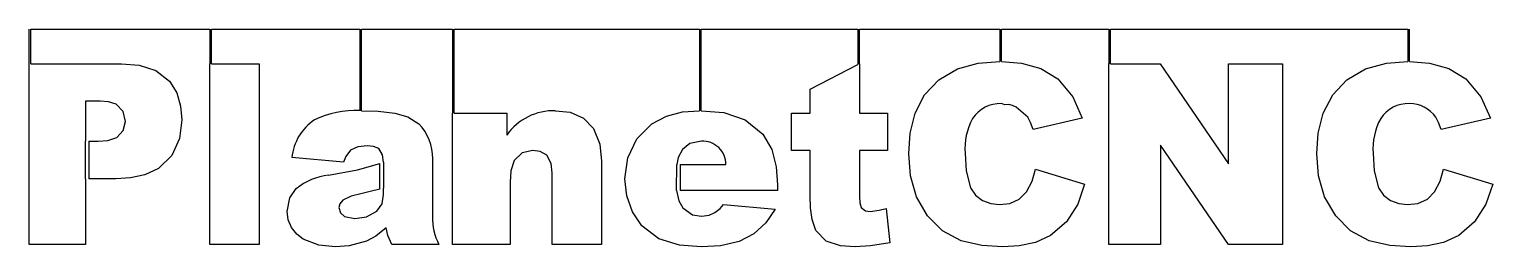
# Model space of a CAD drawing. Extents: x 0 to 425, y -63 to 0.
import ezdxf

# ---------------------------------------------------------------- set-up
doc = ezdxf.new("R2010")
doc.units = 0
doc.layers.get('0').update_dxf_attribs({"linetype": 'CONTINUOUS'})

msp = doc.modelspace()

# ---------------------------------------------------------------- linework, layer by layer
at = {"color": 7, "linetype": 'CONTINUOUS'}
for p, q in [((0, -10), (0, 0)), ((0.5, -10), (0.5, 0)), ((0.5, 0), (52.41, 0)), ((52.41, 0), (52.41, -10)), ((52.91, -10), (52.91, 0)), ((52.91, 0), (95.89, 0)), ((95.89, 0), (95.89, -23.61)), ((96.39, -23.61), (96.39, 0.01)), ((96.39, 0.01), (122.85, 0.01)), ((122.85, 0.01), (122.85, -24.29)), ((123.35, -24.29), (123.35, 0.01)), ((123.35, 0.01), (194.45, 0.01)), ((194.45, 0.01), (194.45, -23.61)), ((194.95, -23.62), (194.95, 0.01)), ((194.95, 0.01), (240.43, 0.01)), ((240.43, 0.01), (240.43, -10.26)), ((240.93, -10), (240.93, 0.01)), ((240.93, 0.01), (281.65, 0.01)), ((281.65, 0.01), (281.65, -9.32)), ((282.15, -9.32), (282.15, 0.01)), ((282.15, 0.01), (313.31, 0.01)), ((313.31, 0.01), (313.31, -10)), ((313.81, -10), (313.81, 0.01)), ((313.81, 0.01), (400.07, 0.01)), ((400.07, 0.01), (400.07, -9.32)), ((400.57, -9.32), (400.57, 0.01)), ((0, -62.41), (0, -10)), ((0.5, -10), (26.78, -10)), ((52.41, -62.41), (52.41, -10)), ((52.91, -10), (66.7, -10)), ((66.7, -10), (66.7, -62.41)), ((226.63, -17.39), (240.43, -10.26)), ((240.93, -10), (240.93, -24.29)), ((313.31, -62.41), (313.31, -10)), ((313.81, -10), (328.18, -10)), ((328.18, -10), (348.02, -38.99)), ((348.02, -38.99), (348.02, -10)), ((348.02, -10), (363.68, -10)), ((363.68, -10), (363.68, -62.41)), ((20.62, -20.89), (16.33, -20.89)), ((16.33, -20.89), (16.33, -32.46)), ((226.63, -24.29), (226.63, -17.39)), ((122.85, -62.4), (122.85, -24.29)), ((123.35, -24.29), (138.54, -24.29)), ((138.54, -24.29), (138.54, -30.68)), ((221.19, -35.18), (221.19, -24.29)), ((221.19, -24.29), (226.63, -24.29)), ((240.93, -24.29), (249.09, -24.29)), ((249.09, -24.29), (249.09, -35.18)), ((305.58, -25.82), (291.29, -29.06)), ((424, -25.82), (409.71, -29.06)), ((16.33, -43.35), (16.33, -32.46)), ((17.33, -32.46), (20.02, -32.46)), ((17.33, -32.46), (17.33, -43.35)), ((348.02, -62.41), (328.29, -33.58)), ((328.29, -33.58), (328.29, -62.41)), ((91.2, -38.58), (76.23, -37.22)), ((117.06, -37.57), (117.06, -54.33)), ((226.63, -35.18), (221.19, -35.18)), ((226.63, -48.41), (226.63, -35.18)), ((249.09, -35.18), (240.93, -35.18)), ((240.93, -35.18), (240.93, -48.5)), ((101.77, -46.36), (101.77, -38.94)), ((102.77, -38.58), (102.77, -46.07)), ((151.77, -62.41), (151.77, -41.68)), ((166.06, -38.3), (166.06, -62.41)), ((187.84, -46.75), (187.87, -39.27)), ((188.87, -39.27), (188.84, -46.75)), ((188.87, -39.27), (202.13, -39.27)), ((291.97, -40.63), (306.26, -44.92)), ((410.39, -40.63), (424.69, -44.92)), ((16.33, -43.35), (16.33, -62.41)), ((25.11, -43.35), (17.33, -43.35)), ((102.77, -47.97), (102.77, -46.07)), ((139.52, -44.31), (139.52, -62.4)), ((217.11, -45.12), (217.11, -46.75)), ((217.11, -46.75), (188.84, -46.75)), ((201.45, -50.84), (216.43, -52.2)), ((248.67, -51.96), (249.77, -61.92)), ((16.33, -62.41), (0, -62.41)), ((66.7, -62.41), (52.41, -62.41)), ((118.89, -62.41), (105.17, -62.41)), ((139.52, -62.4), (122.85, -62.4)), ((166.06, -62.41), (151.77, -62.41)), ((328.29, -62.41), (313.31, -62.41)), ((363.68, -62.41), (348.02, -62.41))]:
    msp.add_line(p, q, dxfattribs=at)
at = {"color": 7, "linetype": 'CONTINUOUS', "flags": 128}
for points in [[(26.78, -10), (31.85, -10.42), (36.68, -11.97), (40.68, -15.08), (42.79, -18.46), (43.91, -22.3), (44.24, -26.28)], [(255.22, -36.07), (255.64, -30.1), (257.08, -24.29), (259.83, -18.98), (263.94, -14.63), (269.35, -11.48), (275.39, -9.8), (281.65, -9.32)], [(282.15, -9.32), (287.92, -9.8), (293.51, -11.34), (298.44, -14.36), (302.8, -19.59), (305.58, -25.82)], [(373.64, -36.07), (374.06, -30.1), (375.5, -24.29), (378.26, -18.98), (382.36, -14.63), (387.77, -11.48), (393.81, -9.8), (400.07, -9.32)], [(400.57, -9.32), (406.35, -9.8), (411.93, -11.34), (416.86, -14.36), (421.22, -19.59), (424, -25.82)], [(27.9, -26.73), (27.24, -23.84), (25.2, -21.72), (22.96, -21.05), (20.62, -20.89)], [(96.39, -23.61), (101.27, -23.76), (106.13, -24.29), (109.81, -25.36), (113.05, -27.4)], [(152.75, -23.61), (156.94, -24.09), (160.8, -25.76), (163.76, -28.74), (165.59, -33.35), (166.06, -38.3)], [(172.87, -43.42), (173.66, -37.32), (176.28, -31.76), (180.63, -27.41), (184.92, -25.17), (189.61, -23.96), (194.45, -23.61)], [(194.95, -23.62), (201.53, -24.17), (207.78, -26.25), (212.85, -30.44), (215.45, -34.92), (216.75, -39.94), (217.11, -45.12)], [(289.74, -25.49), (286.4, -22.57), (285.37, -22.12), (284.29, -21.82), (283.07, -21.91), (282.09, -21.57)], [(20.02, -32.46), (22.78, -32.26), (25.4, -31.39), (27.28, -29.4), (27.9, -26.73)], [(44.24, -26.28), (43.61, -31.69), (41.38, -36.65), (37.48, -40.43), (33.58, -42.21), (29.39, -43.09), (25.11, -43.35)], [(291.29, -29.06), (290.56, -27), (289.74, -25.49)], [(409.71, -29.06), (408.98, -27), (408.16, -25.49)], [(98.17, -33.82), (95.32, -34.12), (93.26, -35.03)], [(102.77, -38.58), (102.54, -36.43), (101.44, -34.61), (99.87, -33.97), (98.17, -33.82)], [(195.06, -32.46), (191.69, -33.18), (189.54, -34.84)], [(93.26, -35.03), (91.86, -36.87), (91.2, -38.58)], [(146.14, -35.18), (143.03, -35.88), (140.71, -38.05), (139.74, -41.1), (139.52, -44.31)], [(151.77, -41.68), (151.47, -38.94), (150.17, -36.54), (148.29, -35.48), (146.14, -35.18)], [(189.54, -34.84), (188.29, -37.2), (187.87, -39.27)], [(282.5, -63.09), (276.38, -62.73), (270.4, -61.38), (265, -58.52), (260.7, -54.17), (257.44, -48.65), (255.71, -42.48), (255.22, -36.07)], [(271.55, -35.99), (271.85, -41.1), (273.16, -46.04), (274.6, -48.15), (276.63, -49.7), (279.03, -50.57), (281.57, -50.84)], [(400.92, -63.09), (394.8, -62.73), (388.82, -61.38), (383.42, -58.52), (379.12, -54.17), (375.86, -48.65), (374.13, -42.48), (373.64, -36.07)], [(389.98, -35.99), (390.27, -41.1), (391.58, -46.04), (393.02, -48.15), (395.05, -49.7), (397.45, -50.57), (399.99, -50.84)], [(86.87, -42.36), (95.28, -40.73), (101.77, -38.94)], [(281.57, -50.84), (284.55, -50.51), (287.3, -49.32), (289.38, -47.17), (290.99, -44.03), (291.97, -40.63)], [(399.99, -50.84), (402.97, -50.51), (405.72, -49.32), (407.8, -47.17), (409.42, -44.03), (410.39, -40.63)], [(74.86, -52.89), (75.63, -48.89), (77.43, -46.24)], [(101.77, -46.36), (98.88, -47.11), (96.59, -47.62)], [(194.96, -63.09), (188.7, -62.65), (182.72, -60.84), (177.79, -57.01), (175.01, -52.95), (173.37, -48.32), (172.87, -43.42)], [(306.26, -44.92), (304.29, -50.71), (301.01, -55.87), (296.38, -59.84), (292, -61.83), (287.3, -62.81), (282.5, -63.09)], [(424.69, -44.92), (422.71, -50.71), (419.43, -55.87), (414.8, -59.84), (410.42, -61.83), (405.72, -62.81), (400.92, -63.09)], [(91.04, -49.53), (90.1, -50.63), (89.84, -51.73)], [(96.59, -47.62), (93.39, -48.46), (91.04, -49.53)], [(94.51, -54.92), (97.86, -54.39), (100.85, -52.78), (102.37, -50.61), (102.77, -47.97)], [(187.84, -46.75), (188.5, -49.75), (189.68, -51.83)], [(198.99, -53.19), (200.47, -51.97), (201.45, -50.84)], [(239.69, -63.09), (235.37, -62.81), (231.27, -61.49), (228.3, -58.39), (227.17, -55.19), (226.74, -51.81), (226.63, -48.41)], [(240.93, -48.5), (241.02, -50.31), (241.41, -51.68)], [(88.82, -63.09), (84, -62.64), (79.49, -60.93), (77.6, -59.41), (76.1, -57.51), (75.17, -55.29), (74.86, -52.89)], [(89.84, -51.73), (90.27, -53.23), (91.43, -54.29), (94.51, -54.92)], [(189.68, -51.83), (192.42, -53.79), (195.03, -54.24)], [(216.43, -52.2), (213.73, -56.12), (210.27, -59.39), (206.05, -61.58), (200.57, -62.78), (194.96, -63.09)], [(195.03, -54.24), (197.31, -53.9), (198.99, -53.19)], [(241.41, -51.68), (242.7, -52.69), (244, -52.88)], [(244, -52.88), (246.64, -52.51), (248.67, -51.96)], [(103.6, -57.59), (100.56, -60.05), (97.87, -61.51)], [(105.17, -62.41), (104.01, -59.8), (103.6, -57.59)], [(97.87, -61.51), (92.87, -62.82), (88.82, -63.09)], [(249.77, -61.92), (244.16, -62.83), (239.69, -63.09)]]:
    msp.add_lwpolyline(points, dxfattribs=at)
at = {"color": 7, "linetype": 'CONTINUOUS'}
for centre, radius, start, end in [((94.47, -49.88), 26.31, 86.8991, 116.3812), ((152.31, -40.54), 16.93, 88.5188, 144.4052), ((281.74, -31.1), 9.53, 87.8576, 146.9534), ((400.16, -31.1), 9.53, 87.8576, 146.9534), ((400.66, -30.7), 9.13, 34.7468, 90.9175), ((90.89, -38.6), 14.72, 123.4168, 174.6228), ((102.96, -37.25), 14.11, 358.6893, 44.3138), ((289.61, -34.62), 18.1, 151.1829, 184.3249), ((408.03, -34.62), 18.1, 151.1831, 184.3248), ((195.42, -39.17), 6.72, 359.177, 93.0171), ((88.72, -60.29), 18.02, 95.8921, 128.7966), ((132.43, -55.09), 15.39, 177.1678, 208.3694)]:
    msp.add_arc(centre, radius, start, end, dxfattribs=at)

doc.saveas('drawing.dxf')
